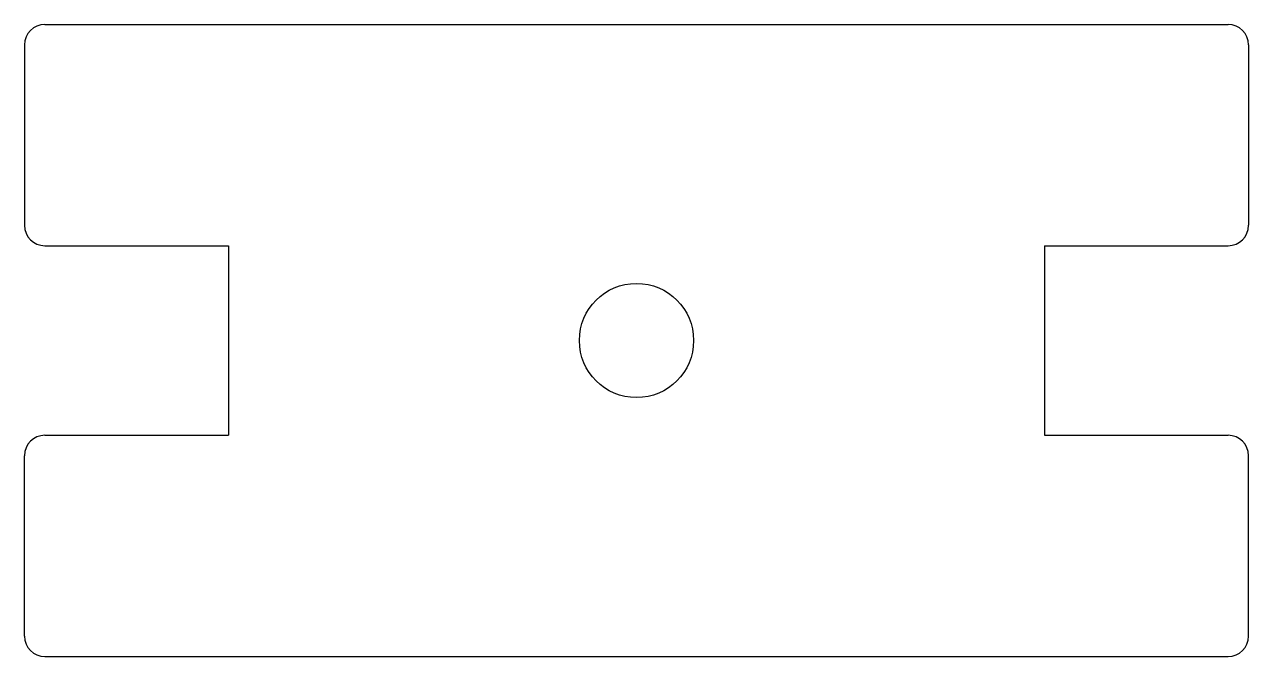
# Model space of a CAD drawing. Header units: millimetres. Extents: x -30 to 30, y -15.5 to 15.5.
import ezdxf

# ---------------------------------------------------------------- set-up
doc = ezdxf.new("R2010")
doc.units = ezdxf.units.MM

msp = doc.modelspace()

# ---------------------------------------------------------------- linework, layer by layer
at = {"color": 7, "linetype": 'Continuous', "lineweight": 25}
for p, q in [((-29, 15.5), (29, 15.5)), ((-30, 14.5), (-30, 5.65)), ((30, 14.5), (30, 5.65)), ((-29, 4.65), (-20, 4.65)), ((-20, 4.65), (-20, -4.65)), ((20, 4.65), (29, 4.65)), ((20, 4.65), (20, -4.65)), ((-29, -4.65), (-20, -4.65)), ((20, -4.65), (29, -4.65)), ((-30, -14.5), (-30, -5.65)), ((30, -14.5), (30, -5.65)), ((-29, -15.5), (29, -15.5))]:
    msp.add_line(p, q, dxfattribs=at)
msp.add_circle((0, 0), 2.8, dxfattribs=at)
for centre, start, end in [((-29, 14.5), 90, 180), ((29, 14.5), 0, 90), ((-29, 5.65), 180, 270), ((29, 5.65), 270, 0), ((-29, -5.65), 90, 180), ((29, -5.65), 0, 90), ((-29, -14.5), 180, 270), ((29, -14.5), 270, 0)]:
    msp.add_arc(centre, 1, start, end, dxfattribs=at)

doc.saveas('drawing.dxf')
